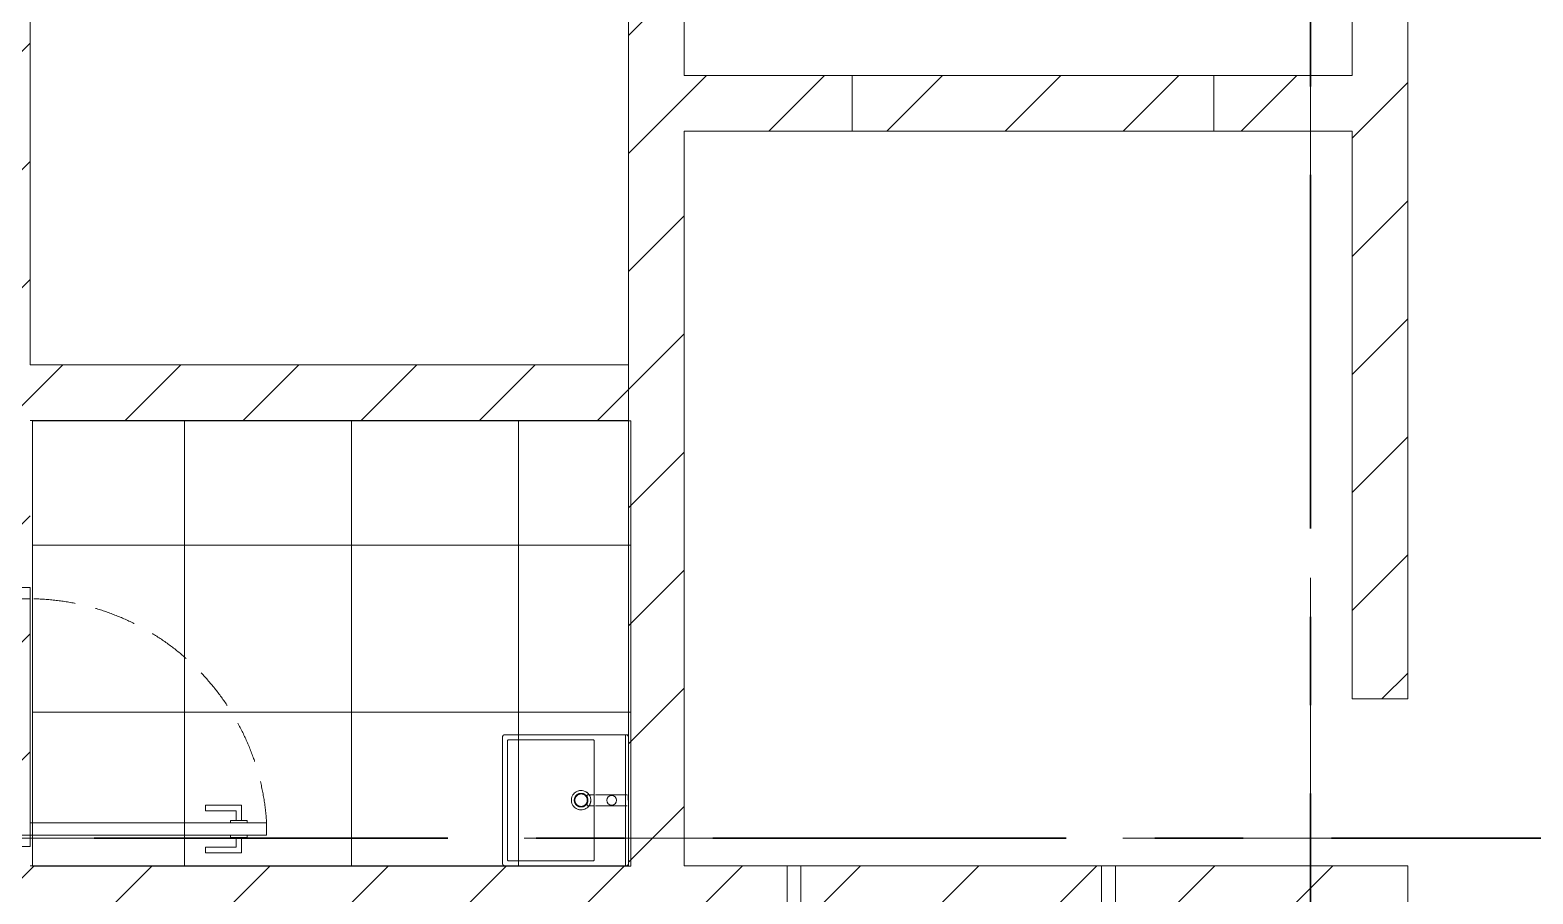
# Model space of a CAD drawing. Header units: millimetres. Extents: x -4000 to 187956, y -58990 to 162485.
# Drawn here: x 83400 to 88800, y 5249 to 8353 of the extents above; entities that cross this region are included whole.
import ezdxf

# ---------------------------------------------------------------- set-up
doc = ezdxf.new("R2010")
doc.units = ezdxf.units.MM
for name, pattern in [('Dash - 1_5mm', [225, 150, -75]), ('Grid Line', [2222.5, 1270, -317.5, 317.5, -317.5]), ('Grid Line 12_5mm', [2150, 1250, -300, 300, -300]), ('Overhead', [375, 225, -150])]:
    doc.linetypes.add(name, pattern=pattern)
for name, color, linetype, lineweight in [('A-DETL-GENF', 92, 'Continuous', 9), ('A-DETL-MEDM', 33, 'Continuous', 9), ('A-DOOR', 31, 'Continuous', 13), ('A-DOOR-FRAM', 31, 'Continuous', 13), ('A-FLOR', 192, 'Continuous', 13), ('A-FLOR-PATT', 8, 'Continuous', 13), ('A-WALL', 113, 'Continuous', 13), ('A-WALL-PATT', 111, 'Continuous', 13), ('P-SANR-FIXT', 6, 'Continuous', 9), ('S-GRID', 1, 'Continuous', 30)]:
    doc.layers.add(name, color=color, linetype=linetype, lineweight=lineweight)
pattern_1 = [(45, (0, 0), (-212.132, 212.132), [])]

# ---------------------------------------------------------------- blocks, each defined once
blk = doc.blocks.new('M_Door-Opening - 1300x2200-337084-0_000')
at = {"layer": 'A-DETL-GENF', "linetype": 'Overhead'}
blk.add_line((641.8, 100), (-658.2, 100), dxfattribs=at)
at = {"layer": 'A-DETL-MEDM', "color": 115, "lineweight": 18}
for p, q in [((-658.2, 100), (-658.2, -100)), ((641.8, -100), (641.8, 100))]:
    blk.add_line(p, q, dxfattribs=at)
at = {"layer": 'A-DETL-MEDM', "linetype": 'Overhead'}
blk.add_line((-658.2, -100), (641.8, -100), dxfattribs=at)
blk = doc.blocks.new('MP_DR_Single Swing_Miscellaneous - 2200x1200_FR_SOLID CORE-337803-0_000')
at = {"layer": 'A-DOOR', "color": 163, "lineweight": 15}
for p, q in [((550, -100), (500, -100)), ((500, -1070), (500, -1130)), ((550, -1130), (550, -1070))]:
    blk.add_line(p, q, dxfattribs=at)
at = {"layer": 'A-DOOR', "color": 174, "lineweight": 15}
for p, q in [((500, -100), (500, -1070)), ((550, -1070), (550, -100)), ((500, -1130), (500, -1200)), ((550, -1200), (550, -1130)), ((500, -1200), (550, -1200))]:
    blk.add_line(p, q, dxfattribs=at)
at = {"layer": 'A-DOOR', "lineweight": 9}
for p, q in [((457, -980), (437, -980)), ((437, -980), (437, -1110)), ((457, -1090), (457, -980)), ((613, -980), (593, -980)), ((593, -980), (593, -1090)), ((613, -1110), (613, -980)), ((500, -1070), (492, -1070)), ((492, -1070), (492, -1090)), ((500, -1130), (500, -1070)), ((550, -1070), (550, -1130)), ((558, -1070), (550, -1070)), ((558, -1090), (558, -1070)), ((437, -1110), (492, -1110)), ((492, -1090), (457, -1090)), ((492, -1090), (492, -1110)), ((492, -1110), (492, -1090)), ((492, -1110), (492, -1130)), ((492, -1130), (500, -1130)), ((550, -1130), (558, -1130)), ((558, -1110), (558, -1090)), ((593, -1090), (558, -1090)), ((558, -1090), (558, -1110)), ((558, -1130), (558, -1110)), ((558, -1110), (613, -1110))]:
    blk.add_line(p, q, dxfattribs=at)
at = {"layer": 'A-DOOR', "linetype": 'Dash - 1_5mm', "lineweight": 9}
blk.add_arc((558.7, -92.8), 1108.7, 180.3698, 266.9657, dxfattribs=at)
at = {"layer": 'A-DOOR-FRAM', "color": 91, "lineweight": 15}
for p, q in [((-590, -100), (-590, 100)), ((-590, 100), (590, 100)), ((590, 100), (590, -100)), ((500, -100), (-590, -100)), ((590, -100), (550, -100))]:
    blk.add_line(p, q, dxfattribs=at)
at = {"layer": 'A-DOOR-FRAM', "color": 81, "lineweight": 15}
for p, q in [((-590, 100), (-590, -100)), ((-540, 100), (-590, 100)), ((540, 100), (-540, 100)), ((-540, 100), (-540, -50)), ((-540, 100), (-540, -50)), ((540, -50), (540, 100)), ((540, 100), (590, 100)), ((540, -50), (540, 100)), ((590, 100), (590, -100)), ((-540, -50), (-550, -50)), ((-550, -50), (-550, -100)), ((550, -50), (-550, -50)), ((-550, -50), (-550, -100)), ((-540, -50), (540, -50)), ((550, -50), (540, -50)), ((550, -100), (550, -50)), ((550, -100), (550, -50)), ((-590, -100), (-550, -100)), ((-550, -100), (500, -100)), ((550, -100), (500, -100)), ((590, -100), (550, -100))]:
    blk.add_line(p, q, dxfattribs=at)
at = {"layer": 'A-DOOR-FRAM', "color": 71, "lineweight": 15}
blk.add_line((500, -100), (550, -100), dxfattribs=at)
blk = doc.blocks.new('MP_DR_Single Swing_Miscellaneous - 2200x850_FR_SOLID CORE-V677-0_000')
at = {"layer": 'A-DOOR', "color": 174, "lineweight": 15}
for p, q in [((380, 950), (425, 950)), ((380, 880), (380, 950)), ((425, 950), (425, 880)), ((380, 100), (380, 820)), ((425, 820), (425, 100))]:
    blk.add_line(p, q, dxfattribs=at)
at = {"layer": 'A-DOOR', "lineweight": 9}
for p, q in [((372, 880), (380, 880)), ((372, 860), (372, 880)), ((380, 880), (380, 820)), ((425, 880), (433, 880)), ((425, 820), (425, 880)), ((433, 880), (433, 860)), ((317, 860), (372, 860)), ((317, 730), (317, 860)), ((337, 840), (337, 730)), ((372, 840), (337, 840)), ((372, 840), (372, 860)), ((372, 860), (372, 840)), ((372, 820), (372, 840)), ((380, 820), (372, 820)), ((433, 820), (425, 820)), ((433, 860), (433, 840)), ((433, 840), (433, 860)), ((433, 860), (488, 860)), ((433, 840), (433, 820)), ((468, 840), (433, 840)), ((468, 730), (468, 840)), ((488, 860), (488, 730)), ((337, 730), (317, 730)), ((488, 730), (468, 730))]:
    blk.add_line(p, q, dxfattribs=at)
at = {"layer": 'A-DOOR', "color": 163, "lineweight": 15}
for p, q in [((380, 820), (380, 880)), ((425, 880), (425, 820)), ((425, 100), (380, 100))]:
    blk.add_line(p, q, dxfattribs=at)
at = {"layer": 'A-DOOR', "linetype": 'Dash - 1_5mm', "lineweight": 9}
blk.add_arc((433.8, 92.8), 858.8, 93.5924, 179.5226, dxfattribs=at)
at = {"layer": 'A-DOOR-FRAM', "color": 91, "lineweight": 15}
for p, q in [((-465, 100), (380, 100)), ((-465, -100), (-465, 100)), ((425, 100), (465, 100)), ((465, 100), (465, -91.3)), ((465, -100), (-465, -100)), ((465, -92.2), (465, -100))]:
    blk.add_line(p, q, dxfattribs=at)
at = {"layer": 'A-DOOR-FRAM', "color": 81, "lineweight": 15}
for p, q in [((-465, 100), (-465, -90.7)), ((-425, 100), (-465, 100)), ((-425, 100), (-425, 55)), ((380, 100), (-425, 100)), ((-425, 100), (-425, 55)), ((-425, 55), (-415, 55)), ((-425, 55), (425, 55)), ((-415, 55), (-415, -90.7)), ((415, 55), (-415, 55)), ((-415, 55), (-415, -100)), ((380, 100), (425, 100)), ((415, -90.7), (415, 55)), ((415, 55), (425, 55)), ((415, -100), (415, 55)), ((425, 100), (465, 100)), ((425, 55), (425, 100)), ((425, 55), (425, 100)), ((465, 100), (465, -90.7)), ((-415, -100), (415, -100))]:
    blk.add_line(p, q, dxfattribs=at)
at = {"layer": 'A-DOOR-FRAM', "color": 71, "lineweight": 15}
for p, q in [((425, 100), (380, 100)), ((-465, -90.7), (-465, -100)), ((-465, -100), (-415, -100)), ((-415, -90.7), (-415, -100)), ((415, -100), (415, -90.7)), ((465, -100), (415, -100)), ((465, -92.2), (465, -100))]:
    blk.add_line(p, q, dxfattribs=at)
blk = doc.blocks.new('basin - double basin with canbinet-V827-0_000')
at = {"layer": 'P-SANR-FIXT', "color": 253}
for p, q in [((228.6, 0), (-227.4, 0)), ((228.6, 0), (228.6, 0)), ((235.6, 0), (-234.4, 0)), ((20.4, -0.2), (-19.6, -0.3)), ((-19.6, -5), (-19.6, -10)), ((20.4, -10), (20.4, -5)), ((-217.1, -429.9), (-217, -126.9)), ((-217, -126.9), (-217.1, -429.9)), ((-212.5, -122.4), (213.6, -122.7)), ((213.6, -122.7), (-212.5, -122.4)), ((-19.3, -141.9), (-19.3, -147.7)), ((-19.3, -147.8), (-18.6, -147.8)), ((-18.5, -147.8), (-11.3, -147.8)), ((-17.9, -156.4), (-17.4, -155.7)), ((-8, -148.9), (-7.2, -148.6)), ((7.8, -147.7), (9.1, -147.7)), ((10.7, -147.7), (14.9, -147.7)), ((14.9, -147.7), (19.6, -147.7)), ((17.9, -156), (18.4, -156.8)), ((20, -147.7), (20.7, -147.7)), ((20.7, -147.6), (20.7, -143.2)), ((218.1, -127.2), (218.1, -430.2)), ((218.1, -430.2), (218.1, -127.2)), ((8.3, -190.8), (7.4, -191.1)), ((18.2, -183.3), (17.6, -184)), ((213.6, -434.7), (-212.6, -434.4)), ((-212.6, -434.4), (213.6, -434.7))]:
    blk.add_line(p, q, dxfattribs=at)
at = {"layer": 'P-SANR-FIXT', "color": 252}
for p, q in [((-234.4, 0), (235.6, 0)), ((-234.4, 0), (-234.4, -10)), ((-234.4, -7), (-234.4, -10)), ((-234.4, -10), (235.6, -10)), ((-19.6, -10), (-19.3, -118.5)), ((20.7, -118.5), (20.4, -10)), ((235.6, 0), (235.6, -10)), ((235.6, -10), (235.6, -7)), ((-217, -126.9), (-217.1, -429.9)), ((213.6, -122.7), (-212.5, -122.4)), ((-19.3, -122.5), (-19.3, -141)), ((20.7, -141.9), (20.7, -122.5)), ((218.1, -430.2), (218.1, -127.2)), ((-212.6, -434.4), (213.6, -434.7))]:
    blk.add_line(p, q, dxfattribs=at)
at = {"layer": 'P-SANR-FIXT', "color": 250}
for p, q in [((-234.4, 0), (-234.4, -10)), ((-234.4, -10), (-234.4, -445)), ((235.6, -10), (-234.4, -10)), ((235.6, -10), (235.6, 0)), ((235.6, -445), (235.6, -10)), ((-217.1, -429.9), (-217, -126.9)), ((-212.5, -122.4), (213.6, -122.7)), ((218.1, -127.2), (218.1, -430.2)), ((-21.1, -177.4), (-21.4, -176.5)), ((-227.4, -452), (228.6, -452)), ((213.6, -434.7), (-212.6, -434.4))]:
    blk.add_line(p, q, dxfattribs=at)
at = {"layer": 'P-SANR-FIXT', "color": 254}
for p, q in [((-18.9, -0.3), (-19.6, -0.3)), ((-16.9, -0.3), (-18.9, -0.3)), ((-13.7, -0.2), (-16.9, -0.3)), ((-9.6, -0.2), (-13.7, -0.2)), ((-4.8, -0.2), (-9.6, -0.2)), ((0.4, -0.2), (-4.8, -0.2)), ((5.6, -0.2), (0.4, -0.2)), ((10.4, -0.2), (5.6, -0.2)), ((14.5, -0.2), (10.4, -0.2)), ((17.7, -0.2), (14.5, -0.2)), ((19.7, -0.2), (17.7, -0.2)), ((20.4, -0.2), (19.7, -0.2)), ((-19.3, -147.8), (-18.6, -147.8)), ((-18.5, -147.8), (-16.6, -147.8)), ((-16.6, -147.8), (-13.4, -147.8)), ((-13.4, -147.8), (-11.3, -147.8)), ((-5.8, -147.8), (-4.5, -147.8)), ((-5.8, -147.8), (-4.5, -147.8)), ((-4.1, -147.8), (-0.9, -147.8)), ((-0.9, -147.8), (0.7, -147.8)), ((-0.9, -147.8), (0.7, -147.8)), ((0.7, -147.8), (5.1, -147.8)), ((0.7, -147.8), (5.1, -147.8)), ((5.9, -147.8), (7.2, -147.7)), ((7.8, -147.7), (9.1, -147.7)), ((10.7, -147.7), (14.9, -147.7)), ((14.9, -147.7), (18, -147.7)), ((18, -147.7), (19.6, -147.7)), ((20, -147.7), (20.7, -147.7))]:
    blk.add_line(p, q, dxfattribs=at)
at = {"layer": 'P-SANR-FIXT', "color": 50}
for p, q in [((-4.1, -147.8), (-0.9, -147.8)), ((5.9, -147.8), (7.2, -147.7))]:
    blk.add_line(p, q, dxfattribs=at)
at = {"layer": 'P-SANR-FIXT', "color": 252, "flags": 128}
for points in [[(-227.4, 0), (-227.7, 0), (-228, 0), (-228.3, -0.1), (-228.5, -0.1), (-228.8, -0.1), (-229.1, -0.2), (-229.4, -0.3), (-229.6, -0.4), (-229.9, -0.4), (-230.2, -0.6), (-230.4, -0.7), (-230.7, -0.8), (-230.9, -0.9), (-231.2, -1.1), (-231.4, -1.2), (-231.6, -1.4), (-231.8, -1.6), (-232, -1.7), (-232.3, -1.9), (-232.5, -2.1), (-232.6, -2.3), (-232.8, -2.5), (-233, -2.8), (-233.2, -3), (-233.3, -3.2), (-233.5, -3.5), (-233.6, -3.7), (-233.7, -4), (-233.9, -4.2), (-234, -4.5), (-234.1, -4.7), (-234.1, -5), (-234.2, -5.3), (-234.3, -5.5), (-234.3, -5.8), (-234.4, -6.1), (-234.4, -6.4), (-234.4, -6.6), (-234.4, -6.9), (-234.4, -7)], [(235.6, -7), (235.6, -6.7), (235.5, -6.4), (235.5, -6.2), (235.5, -5.9), (235.4, -5.6), (235.4, -5.3), (235.3, -5.1), (235.2, -4.8), (235.1, -4.5), (235, -4.3), (234.9, -4), (234.8, -3.8), (234.6, -3.5), (234.5, -3.3), (234.3, -3), (234.2, -2.8), (234, -2.6), (233.8, -2.4), (233.6, -2.2), (233.4, -2), (233.2, -1.8), (233, -1.6), (232.8, -1.4), (232.6, -1.3), (232.3, -1.1), (232.1, -1), (231.9, -0.8), (231.6, -0.7), (231.4, -0.6), (231.1, -0.5), (230.8, -0.4), (230.6, -0.3), (230.3, -0.2), (230, -0.2), (229.8, -0.1), (229.5, -0.1), (229.2, 0), (228.9, 0), (228.6, 0)], [(-22.4, -169.9), (-22.4, -169), (-22.3, -168.1), (-22.2, -167.2), (-22.1, -166.3), (-21.9, -165.4), (-21.7, -164.5), (-21.5, -163.6), (-21.2, -162.8), (-20.9, -161.9), (-20.6, -161.1), (-20.2, -160.3), (-19.8, -159.5), (-19.4, -158.7), (-18.9, -157.9), (-18.4, -157.2), (-17.9, -156.4)], [(-17.4, -155.7), (-16.8, -155), (-16.2, -154.4), (-15.5, -153.7), (-14.9, -153.1), (-14.2, -152.5), (-13.5, -152), (-12.8, -151.4), (-12, -150.9), (-11.3, -150.5), (-10.5, -150), (-9.7, -149.6), (-8.9, -149.2), (-8, -148.9)], [(-7.2, -148.6), (-6.3, -148.3), (-5.5, -148.1), (-4.6, -147.9), (-3.7, -147.7), (-2.8, -147.5), (-1.9, -147.4), (-1, -147.4)], [(1.7, -147.4), (2.6, -147.5), (3.5, -147.6), (4.4, -147.8), (5.2, -147.9), (6.1, -148.2), (7, -148.4), (7.8, -148.7), (8.7, -149), (9.5, -149.4), (10.3, -149.8), (11.1, -150.2), (11.9, -150.7)], [(14.8, -152.8), (15.5, -153.4), (16.1, -154), (16.7, -154.7), (17.3, -155.3), (17.9, -156)], [(18.4, -156.8), (18.9, -157.5), (19.4, -158.3), (19.9, -159), (20.3, -159.8), (20.7, -160.6)], [(-21.4, -176.5), (-21.6, -175.7), (-21.8, -174.8), (-22, -173.9), (-22.1, -173), (-22.3, -172.1), (-22.3, -171.2), (-22.4, -170.3), (-22.4, -169.9)], [(-14.5, -186.9), (-15.2, -186.3), (-15.8, -185.7), (-16.5, -185.1), (-17.1, -184.4), (-17.6, -183.7), (-18.2, -183), (-18.7, -182.2), (-19.2, -181.5), (-19.6, -180.7), (-20, -179.9), (-20.4, -179.1), (-20.8, -178.2), (-21.1, -177.4)], [(-2.3, -192.2), (-3.2, -192.1), (-4.1, -192), (-5, -191.8), (-5.9, -191.5), (-6.7, -191.3), (-7.6, -191), (-8.4, -190.7), (-9.2, -190.3), (-10, -189.9), (-10.8, -189.5), (-11.6, -189)], [(7.4, -191.1), (6.6, -191.4), (5.7, -191.7), (4.8, -191.9), (4, -192), (3.1, -192.2), (2.2, -192.3)], [(11.5, -189.3), (10.7, -189.7), (9.9, -190.1), (9.1, -190.5), (8.3, -190.8)], [(17.6, -184), (17, -184.7), (16.4, -185.4), (15.8, -186), (15.1, -186.6)], [(20.9, -178.6), (20.5, -179.4), (20.1, -180.2), (19.7, -181), (19.2, -181.8), (18.7, -182.6), (18.2, -183.3)], [(22.1, -164.9), (22.3, -165.8), (22.4, -166.7), (22.5, -167.6), (22.6, -168.5), (22.6, -169.4), (22.6, -169.9)], [(22.6, -169.9), (22.6, -170.8), (22.6, -171.7), (22.5, -172.5), (22.3, -173.4), (22.2, -174.3)]]:
    blk.add_lwpolyline(points, dxfattribs=at)
at = {"layer": 'P-SANR-FIXT', "color": 250, "flags": 128}
for points in [[(-217, -126.9), (-217, -126.7), (-217, -126.5), (-217, -126.3), (-216.9, -126.2), (-216.9, -126), (-216.9, -125.8), (-216.8, -125.6), (-216.8, -125.5), (-216.7, -125.3), (-216.7, -125.1), (-216.6, -125), (-216.5, -124.8), (-216.4, -124.6), (-216.3, -124.5), (-216.2, -124.3), (-216.1, -124.2), (-216, -124), (-215.9, -123.9), (-215.8, -123.8), (-215.6, -123.6), (-215.5, -123.5), (-215.4, -123.4), (-215.2, -123.3), (-215.1, -123.2), (-214.9, -123.1), (-214.8, -123), (-214.6, -122.9), (-214.5, -122.8), (-214.3, -122.8), (-214.1, -122.7), (-214, -122.6), (-213.8, -122.6), (-213.6, -122.5), (-213.4, -122.5), (-213.3, -122.4), (-213.1, -122.4), (-212.9, -122.4), (-212.7, -122.4), (-212.6, -122.4), (-212.5, -122.4)], [(23.8, -169.8), (23.8, -168.9), (23.7, -167.9), (23.7, -167), (23.5, -166), (23.4, -165.1), (23.1, -164.2), (22.9, -163.2), (22.6, -162.3), (22.3, -161.4), (21.9, -160.6), (21.6, -159.7), (21.1, -158.8), (20.7, -158), (20.2, -157.2), (19.7, -156.4), (19.1, -155.6), (18.5, -154.9), (17.9, -154.1), (17.3, -153.4), (16.6, -152.8), (15.9, -152.1), (15.2, -151.5), (14.5, -150.9), (13.7, -150.3), (12.9, -149.8), (12.1, -149.3), (11.3, -148.9), (10.4, -148.4), (9.6, -148), (8.7, -147.7), (7.8, -147.3), (6.9, -147), (6, -146.8), (5, -146.6), (4.1, -146.4), (3.2, -146.3), (2.2, -146.1), (1.3, -146.1), (0.3, -146.1), (-0.6, -146.1), (-1.6, -146.1), (-2.5, -146.2), (-3.5, -146.3), (-4.4, -146.5), (-5.3, -146.7), (-6.3, -146.9), (-7.2, -147.2), (-8.1, -147.5), (-8.9, -147.8), (-9.8, -148.2), (-10.7, -148.6), (-11.5, -149.1), (-12.3, -149.5), (-13.1, -150.1), (-13.9, -150.6), (-14.7, -151.2), (-15.4, -151.8), (-16.1, -152.4), (-16.8, -153.1), (-17.5, -153.8), (-18.1, -154.5), (-18.7, -155.2), (-19.2, -156), (-19.8, -156.8), (-20.3, -157.6), (-20.8, -158.4), (-21.2, -159.2), (-21.6, -160.1), (-22, -161), (-22.3, -161.8), (-22.6, -162.8), (-22.9, -163.7), (-23.1, -164.6), (-23.3, -165.5), (-23.5, -166.5), (-23.6, -167.4), (-23.6, -168.3), (-23.7, -169.3), (-23.7, -169.8)], [(-1, -147.4), (-0.1, -147.4), (0.8, -147.4), (1.7, -147.4)], [(11.9, -150.7), (12.6, -151.2), (13.4, -151.7), (14.1, -152.2), (14.8, -152.8)], [(20.7, -160.6), (21, -161.5), (21.3, -162.3), (21.6, -163.2), (21.9, -164), (22.1, -164.9)], [(213.6, -122.7), (213.8, -122.7), (214, -122.7), (214.2, -122.7), (214.4, -122.7), (214.5, -122.8), (214.7, -122.8), (214.9, -122.8), (215.1, -122.9), (215.2, -123), (215.4, -123), (215.6, -123.1), (215.7, -123.2), (215.9, -123.3), (216, -123.4), (216.2, -123.4), (216.3, -123.6), (216.5, -123.7), (216.6, -123.8), (216.7, -123.9), (216.9, -124), (217, -124.2), (217.1, -124.3), (217.2, -124.4), (217.3, -124.6), (217.4, -124.7), (217.5, -124.9), (217.6, -125), (217.7, -125.2), (217.8, -125.4), (217.8, -125.5), (217.9, -125.7), (217.9, -125.9), (218, -126), (218, -126.2), (218.1, -126.4), (218.1, -126.6), (218.1, -126.8), (218.1, -126.9), (218.1, -127.1), (218.1, -127.2)], [(-23.7, -169.8), (-23.7, -170.8), (-23.6, -171.7), (-23.5, -172.7), (-23.4, -173.6), (-23.2, -174.5), (-23, -175.5), (-22.8, -176.4), (-22.5, -177.3), (-22.2, -178.2), (-21.8, -179.1), (-21.4, -179.9), (-21, -180.8), (-20.6, -181.6), (-20.1, -182.4), (-19.5, -183.2), (-19, -184), (-18.4, -184.7), (-17.8, -185.5), (-17.2, -186.2), (-16.5, -186.9), (-15.8, -187.5), (-15.1, -188.1), (-14.3, -188.7), (-13.6, -189.3), (-12.8, -189.8), (-12, -190.3), (-11.1, -190.8), (-10.3, -191.2), (-9.4, -191.6), (-8.5, -192), (-7.7, -192.3), (-6.7, -192.6), (-5.8, -192.8), (-4.9, -193), (-4, -193.2), (-3, -193.4), (-2.1, -193.5), (-1.1, -193.5), (-0.2, -193.6), (0.8, -193.6), (1.7, -193.5), (2.7, -193.4), (3.6, -193.3), (4.5, -193.1), (5.5, -192.9), (6.4, -192.7), (7.3, -192.4), (8.2, -192.1), (9.1, -191.8), (10, -191.4), (10.8, -191), (11.6, -190.6), (12.5, -190.1), (13.3, -189.6), (14, -189), (14.8, -188.4), (15.5, -187.8), (16.2, -187.2), (16.9, -186.5), (17.6, -185.9), (18.2, -185.1), (18.8, -184.4), (19.4, -183.6), (19.9, -182.9), (20.4, -182.1), (20.9, -181.2), (21.3, -180.4), (21.7, -179.5), (22.1, -178.7), (22.5, -177.8), (22.8, -176.9), (23, -176), (23.2, -175), (23.4, -174.1), (23.6, -173.2), (23.7, -172.2), (23.8, -171.3), (23.8, -170.3), (23.8, -169.8)], [(-11.6, -189), (-12.4, -188.6), (-13.1, -188), (-13.8, -187.5), (-14.5, -186.9)], [(2.2, -192.3), (1.3, -192.3), (0.4, -192.4), (-0.5, -192.3), (-1.4, -192.3), (-2.3, -192.2)], [(15.1, -186.6), (14.5, -187.2), (13.8, -187.8), (13, -188.3), (12.3, -188.8), (11.5, -189.3)], [(22.2, -174.3), (22, -175.2), (21.8, -176.1), (21.5, -176.9), (21.2, -177.8), (20.9, -178.6)], [(-212.6, -434.4), (-212.8, -434.4), (-212.9, -434.4), (-213.1, -434.4), (-213.3, -434.4), (-213.5, -434.3), (-213.6, -434.3), (-213.8, -434.2), (-214, -434.2), (-214.2, -434.1), (-214.3, -434.1), (-214.5, -434), (-214.7, -433.9), (-214.8, -433.8), (-215, -433.7), (-215.1, -433.6), (-215.3, -433.5), (-215.4, -433.4), (-215.5, -433.3), (-215.7, -433.2), (-215.8, -433.1), (-215.9, -432.9), (-216, -432.8), (-216.2, -432.6), (-216.3, -432.5), (-216.4, -432.3), (-216.5, -432.2), (-216.5, -432), (-216.6, -431.9), (-216.7, -431.7), (-216.8, -431.5), (-216.8, -431.4), (-216.9, -431.2), (-216.9, -431), (-217, -430.9), (-217, -430.7), (-217, -430.5), (-217.1, -430.3), (-217.1, -430.1), (-217.1, -430), (-217.1, -429.9)], [(218.1, -430.2), (218.1, -430.3), (218.1, -430.5), (218.1, -430.7), (218, -430.9), (218, -431.1), (218, -431.2), (217.9, -431.4), (217.9, -431.6), (217.8, -431.8), (217.7, -431.9), (217.7, -432.1), (217.6, -432.2), (217.5, -432.4), (217.4, -432.6), (217.3, -432.7), (217.2, -432.9), (217.1, -433), (217, -433.1), (216.9, -433.3), (216.7, -433.4), (216.6, -433.5), (216.5, -433.6), (216.3, -433.7), (216.2, -433.9), (216, -434), (215.9, -434), (215.7, -434.1), (215.6, -434.2), (215.4, -434.3), (215.2, -434.4), (215.1, -434.4), (214.9, -434.5), (214.7, -434.5), (214.5, -434.6), (214.4, -434.6), (214.2, -434.6), (214, -434.6), (213.8, -434.7), (213.6, -434.7), (213.6, -434.7)], [(-234.4, -445), (-234.4, -445.3), (-234.4, -445.6), (-234.4, -445.8), (-234.3, -446.1), (-234.3, -446.4), (-234.2, -446.7), (-234.2, -446.9), (-234.1, -447.2), (-234, -447.5), (-233.9, -447.7), (-233.8, -448), (-233.6, -448.2), (-233.5, -448.5), (-233.4, -448.7), (-233.2, -449), (-233, -449.2), (-232.9, -449.4), (-232.7, -449.6), (-232.5, -449.8), (-232.3, -450), (-232.1, -450.2), (-231.9, -450.4), (-231.7, -450.6), (-231.4, -450.7), (-231.2, -450.9), (-231, -451), (-230.7, -451.2), (-230.5, -451.3), (-230.2, -451.4), (-230, -451.5), (-229.7, -451.6), (-229.4, -451.7), (-229.2, -451.8), (-228.9, -451.8), (-228.6, -451.9), (-228.3, -451.9), (-228.1, -452), (-227.8, -452), (-227.5, -452), (-227.4, -452)], [(228.6, -452), (228.8, -452), (229.1, -452), (229.4, -451.9), (229.7, -451.9), (230, -451.9), (230.2, -451.8), (230.5, -451.7), (230.8, -451.6), (231, -451.6), (231.3, -451.4), (231.5, -451.3), (231.8, -451.2), (232, -451.1), (232.3, -450.9), (232.5, -450.8), (232.7, -450.6), (233, -450.4), (233.2, -450.3), (233.4, -450.1), (233.6, -449.9), (233.8, -449.7), (234, -449.5), (234.1, -449.2), (234.3, -449), (234.5, -448.8), (234.6, -448.5), (234.7, -448.3), (234.9, -448), (235, -447.8), (235.1, -447.5), (235.2, -447.3), (235.3, -447), (235.3, -446.7), (235.4, -446.5), (235.5, -446.2), (235.5, -445.9), (235.5, -445.6), (235.6, -445.4), (235.6, -445.1), (235.6, -445)]]:
    blk.add_lwpolyline(points, dxfattribs=at)
at = {"layer": 'P-SANR-FIXT', "color": 250}
for centre, radius, start, end in [((0.5, -60.1), 17.5, 0, 180), ((0.5, -60.1), 17.5, 180, 0), ((-212.5, -126.9), 4.5, 141.4052, 179.9876), ((-212.5, -126.9), 4.5, 141.4052, 179.9876), ((-212.5, -126.9), 4.5, 141.4052, 179.9876), ((-212.5, -126.9), 4.5, 89.9619, 128.5444), ((-212.5, -126.9), 4.5, 89.9619, 128.5444), ((-212.5, -126.9), 4.5, 89.9619, 128.5444), ((0.1, -169.9), 24.5, 0, 180), ((0.1, -169.9), 24.5, 0, 180), ((0.1, -169.9), 24.5, 145.4331, 180), ((0.1, -169.9), 24.5, 109.3655, 142.3157), ((0.1, -169.9), 24.5, 72.833, 107.167), ((0.1, -169.9), 24.5, 54, 70.6345), ((0.1, -169.9), 24.5, 0, 34.5669), ((0.1, -169.9), 24.5, 0.1228, 30.1228), ((213.6, -127.2), 4.5, 359.9926, 89.9619), ((213.6, -127.2), 4.5, 359.9926, 89.9619), ((213.6, -127.2), 4.5, 359.9926, 89.9619), ((0.1, -169.9), 24.5, 180, 0), ((0.1, -169.9), 24.5, 180, 360), ((0.1, -169.9), 24.5, 180, 214.5669), ((0.1, -169.9), 24.5, 217.6843, 250.6345), ((0.1, -169.9), 24.5, 263.8597, 287.167), ((0.1, -169.9), 24.5, 289.3655, 322.3157), ((0.1, -169.9), 24.5, 325.4331, 360), ((0.1, -169.9), 24.5, 330.1228, 0.1228), ((-212.6, -429.9), 4.5, 179.9876, 269.9665), ((-212.6, -429.9), 4.5, 179.9876, 269.9665), ((-212.6, -429.9), 4.5, 179.9876, 269.9665), ((213.6, -430.2), 4.5, 321.41, 359.9926), ((213.6, -430.2), 4.5, 321.41, 359.9926), ((213.6, -430.2), 4.5, 321.41, 359.9926), ((213.6, -430.2), 4.5, 269.9665, 308.5491), ((213.6, -430.2), 4.5, 269.9665, 308.5491), ((213.6, -430.2), 4.5, 269.9665, 308.5491)]:
    blk.add_arc(centre, radius, start, end, dxfattribs=at)
at = {"layer": 'P-SANR-FIXT', "color": 252}
for centre, radius, start, end in [((0.5, -60.1), 17.5, 360, 180), ((0.5, -60.1), 17.5, 180, 360), ((-212.5, -126.9), 4.5, 128.5444, 141.4052), ((-212.5, -126.9), 4.5, 128.5444, 141.4052), ((-212.5, -126.9), 4.5, 128.5444, 141.4052), ((0.1, -169.9), 35, 165.8015, 180.1228), ((0.1, -169.9), 35, 47.3412, 165.1228), ((0.1, -169.9), 24.5, 144.9788, 180), ((0.1, -169.9), 24.5, 150.1228, 164.994), ((0.1, -169.9), 24.5, 144.7124, 149.9883), ((0.1, -169.9), 24.5, 135.1228, 143.434), ((0.1, -169.9), 24.5, 108.8263, 143.3821), ((0.1, -169.9), 22.5, 110.8771, 141.2374), ((0.1, -169.9), 24.5, 120.1228, 134.8575), ((0.1, -169.9), 24.5, 108.5658, 119.874), ((0.1, -169.9), 24.5, 37.5889, 105), ((0.1, -169.9), 24.5, 90.1228, 104.8786), ((0.1, -169.9), 24.5, 75.1228, 89.8745), ((0.1, -169.9), 22.5, 72.5914, 90), ((0.1, -169.9), 24.5, 60.1228, 74.861), ((0.1, -169.9), 24.5, 45.1228, 59.8336), ((0.1, -169.9), 24.5, 37.6843, 54), ((0.1, -169.9), 24.5, 37.8469, 45.0131), ((0.1, -169.9), 24.5, 360, 36.4477), ((0.1, -169.9), 24.5, 30.1228, 36.4649), ((0.1, -169.9), 24.5, 0.1228, 30.1228), ((0.1, -169.9), 35, 15.1228, 45.1228), ((0.1, -169.9), 35, 0.1228, 14.12), ((0.1, -169.9), 35, 180.1228, 185.3281), ((0.1, -169.9), 35, 185.8901, 194.3663), ((0.1, -169.9), 35, 195.1228, 225.1228), ((0.1, -169.9), 24.5, 165.1228, 179.9985), ((0.1, -169.9), 24.5, 180, 251.5152), ((0.1, -169.9), 24.5, 180.1228, 195.0027), ((0.1, -169.9), 35, 226.7292, 236.8813), ((0.1, -169.9), 24.5, 195.1228, 210.0072), ((0.1, -169.9), 22.5, 163.1358, 179.869), ((0.1, -169.9), 22.5, 182.4178, 196.8642), ((0.1, -169.9), 24.5, 210.1228, 225.0128), ((0.1, -169.9), 35, 237.2268, 255.1228), ((0.1, -169.9), 24.5, 225.168, 240.1228), ((0.1, -169.9), 24.5, 240.1405, 251.6898), ((0.1, -169.9), 35, 256.2734, 283.8966), ((0.1, -169.9), 24.5, 252.833, 260.5764), ((0.1, -169.9), 24.5, 255, 285), ((0.1, -169.9), 24.5, 255.127, 285.1228), ((0.1, -169.9), 24.5, 288.7141, 323.3821), ((0.1, -169.9), 24.5, 288.9186, 300.1228), ((0.1, -169.9), 35, 285.1228, 302.9315), ((0.1, -169.9), 24.5, 300.1437, 323.3271), ((0.1, -169.9), 22.5, 306, 321.6532), ((0.1, -169.9), 35, 303.2747, 313.4278), ((0.1, -169.9), 24.5, 324.9788, 360), ((0.1, -169.9), 24.5, 325.2681, 329.9887), ((0.1, -169.9), 24.5, 330.1228, 0.1228), ((0.1, -169.9), 22.5, 2.4541, 16.8642), ((0.1, -169.9), 22.5, 343.1358, 0), ((0.1, -169.9), 35, 315.1228, 345.1228), ((0.1, -169.9), 35, 345.5387, 354.0146), ((0.1, -169.9), 35, 354.5657, 0.1228), ((213.6, -430.2), 4.5, 308.5491, 321.41), ((213.6, -430.2), 4.5, 308.5491, 321.41), ((213.6, -430.2), 4.5, 308.5491, 321.41)]:
    blk.add_arc(centre, radius, start, end, dxfattribs=at)
at = {"layer": 'P-SANR-FIXT', "color": 253}
for radius, start, end in [(35, 165.8015, 180.1228), (35, 123.8714, 165.1228), (24.5, 150.1228, 164.994), (22.5, 145.7461, 163.1358), (24.5, 144.7124, 149.9883), (24.5, 135.1228, 143.434), (24.5, 120.1228, 134.8575), (24.5, 108.5658, 119.874), (22.5, 90, 106.6758), (24.5, 90.1228, 104.8786), (24.5, 75.1228, 89.8745), (24.5, 60.1228, 74.861), (22.5, 36.4671, 70.032), (24.5, 45.1228, 59.8336), (24.5, 37.8469, 45.0131), (22.5, 16.8642, 36), (24.5, 30.1228, 36.4649), (35, 47.3412, 53.5802), (35, 15.1228, 45.1228), (35, 0.1228, 14.12), (35, 180.1228, 185.3281), (35, 185.8901, 194.3663), (35, 195.1228, 225.1228), (24.5, 165.1228, 179.9985), (24.5, 180.1228, 195.0027), (35, 226.7292, 236.8813), (24.5, 195.1228, 210.0072), (22.5, 196.8642, 216), (24.5, 210.1228, 225.0128), (35, 237.2268, 255.1228), (22.5, 216.0544, 249.6387), (24.5, 225.168, 240.1228), (24.5, 240.1405, 251.6898), (35, 256.2734, 283.8966), (22.5, 252.1504, 286.5724), (24.5, 255.127, 285.1228), (22.5, 290.2323, 306), (24.5, 288.9186, 300.1228), (35, 285.1228, 302.9315), (24.5, 300.1437, 323.3271), (22.5, 325.5068, 343.1358), (35, 303.2747, 313.4278), (24.5, 325.2681, 329.9887), (35, 315.1228, 345.1228), (35, 345.5387, 354.0146), (35, 354.5657, 0.1228)]:
    blk.add_arc((0.1, -169.9), radius, start, end, dxfattribs=at)
at = {"layer": 'P-SANR-FIXT', "color": 254}
for start, end in [(113.308, 118.5805), (106.1447, 112.9326), (98.2181, 105.1228), (90.1228, 97.5542), (81.1196, 88.9828), (75.1228, 80.4113), (72.8768, 75.1228), (65.3368, 72.2267), (60.1228, 64.8662), (55.1133, 59.0696)]:
    blk.add_arc((0.1, -169.9), 35, start, end, dxfattribs=at)
blk = doc.blocks.new('CMF2_NHAXUONG_A_rvt-1-0_000')
at = {"layer": 'A-FLOR-PATT', "lineweight": 9}
h = blk.add_hatch(dxfattribs=at)
h.set_pattern_fill('FP_25', color=252, style=0, pattern_type=2)
h.set_pattern_definition([(89.998, (160159.3, 137898.8), (-600, 0.021), []), (179.998, (160159.3, 137898.8), (-0.021, -600), [])])
h.paths.add_polyline_path([(154749.9, 498.9), (160009.4, 498.9), (160009.3, 1898.5), (156700.3, 1898.5), (156700.4, 1498.5), (156600.4, 1498.5), (156600.4, 2298.5), (158059, 2298.5), (158059, 5748.6), (156099.9, 5748.4), (156099.9, 4399.9), (155999.9, 4399.9), (155999.9, 5748.5), (154749.9, 5748.5), (154749.9, 751.9)])
h.paths.add_polyline_path([(160209.3, 1748.7), (165509.4, 1749.4), (165509.1, 3698.3), (162659.1, 3698.3), (162659.1, 3548.4), (162459.1, 3548.4), (162459.1, 4948.7), (161059.3, 4948.8), (161059.3, 4898.3), (160209.4, 4898.9), (160209.3, 3698.4), (160859.1, 3698.4), (160859.1, 3498.4), (160209.1, 3498.4), (160209.3, 1920)])
h.paths.add_polyline_path([(158997.5, 2198.5), (159409.4, 2198.5), (159409.4, 3498.6), (158258.8, 3498.6), (158258.8, 2198.5), (158714, 2198.5)])
h.paths.add_polyline_path([(159280.9, 3698.4), (160009.1, 3698.4), (160009.1, 4898.7), (159959, 4898.6), (159959.9, 5848.6), (158258.6, 5848.6), (158258.6, 3698.4)])
h.paths.add_polyline_path([(83409, 5348.5), (85559, 5348.5), (85559, 6948.5), (83409, 6948.5), (83409, 5424.1)])
h.paths.add_polyline_path([(83209.3, 5348.6), (83209.3, 10108.8), (82009.3, 10108.8), (82009.3, 8808.8), (80984.3, 8808.8), (80984, 7248.5), (82234, 7248.5), (82234, 5348.6)])
h.paths.add_polyline_path([(80485.4, 6361), (80784.3, 6361), (80784.3, 8808.8), (79759.3, 8808.8), (79759.3, 10108.8), (78559.3, 10108.8), (78559.3, 6361), (79918.5, 6361)])
h.paths.add_polyline_path([(79959.3, 9008.8), (81809.3, 9008.8), (81809.3, 10208.8), (79959.3, 10208.8), (79959.3, 10096.2)])
h.paths.add_polyline_path([(5374.6, 15998.7), (5859, 15998.7), (5859, 18498.6), (509, 18498.6), (509, 17048.6), (4299.8, 17048.6), (4299.8, 15998.7), (5091.1, 15998.7)])
h.paths.add_polyline_path([(4409, 18698.6), (5959, 18698.6), (5959, 20998.6), (4409, 20998.6), (4409, 19440.5)])
h.paths.add_polyline_path([(509, 21198.6), (5859, 21198.6), (5859, 24898.3), (3969.3, 24898.3), (3969.3, 22848.6), (4609.3, 22848.6), (4609.3, 22743.9), (3769.3, 22743.9), (3769.3, 24698.7), (509, 24698.7), (509, 22798.6), (2129.3, 22798.6), (2129.3, 23198.6), (2229.3, 23198.6), (2229.3, 22398.6), (509, 22398.6), (509, 21776.6)])
h.paths.add_polyline_path([(4249.8, 73948.5), (5800.2, 73948.6), (5800.2, 76398.6), (4359, 76398.6), (4359, 76098.6), (509.3, 76098.7), (509.3, 73998.6), (4159, 73998.6), (4159, 74648.7), (4249.8, 74648.7), (4249.8, 74338.3)])
h.paths.add_polyline_path([(161750.2, 73948.5), (161750.2, 74640), (161850.2, 74640), (161850.3, 73998.6), (165509.4, 73998.7), (165509.4, 76098.7), (161659.5, 76098.6), (161659.5, 76398.6), (160200, 76398.6), (160200, 73948.6), (161548.4, 73948.6)])
h.paths.add_polyline_path([(161548.4, 76598.6), (161659, 76598.6), (161659, 78298.6), (160209, 78298.6), (160209, 76598.6)])
h.paths.add_polyline_path([(5091.1, 76598.6), (5809.5, 76598.6), (5809.5, 78298.6), (4359.5, 78298.6), (4359.5, 76598.6)])
h.paths.add_polyline_path([(160199.7, 78498.6), (161659.3, 78498.7), (161659.6, 78798.6), (165509.6, 78798.7), (165509.1, 80348.6), (161859.5, 80348.6), (161859.5, 80048.7), (161750, 80048.7), (161750, 80948.7), (160200.2, 80948.3), (160200, 80178.5)])
h.paths.add_polyline_path([(5709.5, 78498.6), (5709.5, 80948.3), (4250, 80948.3), (4250, 80299.3), (4149.8, 80299.3), (4149.8, 80348.6), (509.3, 80348.6), (508.9, 78798.7), (4159.2, 78798.6), (4159.5, 78498.6), (5091.1, 78498.6)])
h.paths.add_polyline_path([(86109.5, 132101.2), (86109.5, 133323.8), (84609.5, 133323.8), (84609.5, 132101.2)])
h.paths.add_polyline_path([(83259.5, 132200.9), (84409.5, 132200.9), (84409.5, 133523.8), (85259.5, 133523.8), (85259.3, 134848.4), (83259.5, 134848.4), (83259.5, 132740.2)])
h.paths.add_polyline_path([(87459.3, 132201.2), (87459.3, 134848.6), (85459.5, 134848.2), (85459.5, 133523.8), (86309.5, 133526.1), (86309.5, 132201.2), (86721, 132201.2)])
h.paths.add_polyline_path([(11209.2, 135098.7), (11209, 140698.7), (6109.3, 140698.7), (6109.3, 139698.7), (6059, 139698.7), (6059, 139098.7), (9550.3, 139098.7), (9550.3, 139498.7), (9650.3, 139498.7), (9650.3, 138698.7), (7959.6, 138698.7), (7959.6, 135098.7), (9859, 135098.8), (9859, 137148.7), (9259, 137148.7), (9259, 137348.7), (10059, 137348.7), (10059, 135098.8), (10759.9, 135098.7)])
h.paths.add_polyline_path([(156349.9, 135098.8), (156349.9, 136499.7), (156449.9, 136499.7), (156449.9, 135098.8), (158059.1, 135098.8), (158059.1, 138698.7), (156349.9, 138698.7), (156349.9, 139498.7), (156449.9, 139498.7), (156449.9, 139098.7), (159959.7, 139098.7), (159959.7, 140698.8), (154809.2, 140698.6), (154808.9, 135098.8)])
h.paths.add_polyline_path([(162549.8, 135998.6), (162549.8, 137398.7), (162659, 137398.7), (162659, 137248.8), (165509.4, 137248.8), (165509.6, 139448.5), (160159.5, 139448.5), (160159.5, 137398.7), (160750.2, 137398.7), (160750.2, 137298.7), (160149.8, 137298.7), (160149.8, 135998.8), (161548.4, 135998.7)])
h.paths.add_polyline_path([(3449.8, 135998.7), (5900.2, 135998.7), (5900.2, 137297.6), (5248.6, 137297.6), (5248.6, 137398.7), (5859, 137398.7), (5859, 139448.7), (509.4, 139448.7), (509.4, 137248.8), (3449.8, 137249.9), (3449.8, 136244.3)])
h.paths.add_polyline_path([(6059, 137398.7), (7159.6, 137398.7), (7159.6, 138698.7), (6059, 138698.7), (6059, 137412.3)])
h.paths.add_polyline_path([(158858.9, 137398.7), (159959, 137398.7), (159959, 138698.7), (158858.9, 138698.7), (158858.9, 137412.3)])
at = {"layer": 'A-WALL-PATT', "lineweight": 9}
h = blk.add_hatch(dxfattribs=at)
h.set_pattern_fill('FP_13', color=250, style=0, pattern_type=2)
h.set_pattern_definition(pattern_1)
h.paths.add_polyline_path([(83200, 5349.9), (83400, 5349.9), (83400, 10110.1), (83200, 10110.1), (83200, 5424.1)])
h = blk.add_hatch(dxfattribs=at)
h.set_pattern_fill('FP_13', color=250, style=0, pattern_type=2)
h.set_pattern_definition(pattern_1)
h.paths.add_polyline_path([(85587.3, 5349.9), (85749.8, 5349.9), (85749.8, 10110.1), (85549.8, 10110.1), (85549.8, 5349.9)])
h = blk.add_hatch(dxfattribs=at)
h.set_pattern_fill('FP_13', color=250, style=0, pattern_type=2)
h.set_pattern_definition(pattern_1)
h.paths.add_polyline_path([(88150, 5949.6), (88350, 5949.6), (88350, 10110.1), (88150, 10110.1), (88150, 7760.2)])
h = blk.add_hatch(dxfattribs=at)
h.set_pattern_fill('FP_13', color=250, style=0, pattern_type=2)
h.set_pattern_definition(pattern_1)
h.paths.add_polyline_path([(88150, 7990.1), (88150, 8190.1), (85749.8, 8190.1), (85749.8, 7990.1)])
h = blk.add_hatch(dxfattribs=at)
h.set_pattern_fill('FP_13', color=250, style=0, pattern_type=2)
h.set_pattern_definition(pattern_1)
h.paths.add_polyline_path([(83400, 6949.9), (85549.8, 6949.9), (85549.8, 7149.9), (83400, 7149.9)])
h = blk.add_hatch(dxfattribs=at)
h.set_pattern_fill('FP_13', color=250, style=0, pattern_type=2)
h.set_pattern_definition(pattern_1)
h.paths.add_polyline_path([(88150, 5149.9), (88350, 5149.9), (88350, 5349.9), (78349.8, 5349.9), (78349.8, 5149.9), (86721, 5149.9)])
at = {"layer": 'A-FLOR', "color": 93, "lineweight": 15}
for p, q in [((83409, 5504.9), (83409, 6948.5)), ((83409, 6948.5), (85550, 6948.5)), ((85559, 6948.5), (85550, 6948.5)), ((85559, 5348.5), (85559, 6948.5)), ((83409, 5504.9), (83409, 5459.9)), ((83409, 5349.9), (83409, 5459.9)), ((83409, 5349.9), (83409, 5348.5)), ((83409, 5348.5), (85559, 5348.5))]:
    blk.add_line(p, q, dxfattribs=at)
at = {"layer": 'A-FLOR', "color": 94, "lineweight": 15}
for p, q in [((85550, 6948.5), (83409, 6948.5)), ((83409, 6948.5), (83409, 5504.9)), ((83409, 5459.9), (83409, 5349.9))]:
    blk.add_line(p, q, dxfattribs=at)
at = {"layer": 'A-FLOR', "color": 81, "lineweight": 15}
for p, q in [((85550, 6948.5), (85559, 6948.5)), ((85559, 6948.5), (85559, 5348.5)), ((83409, 5459.9), (83409, 5504.9)), ((83409, 5348.5), (83409, 5349.9)), ((85559, 5348.5), (83409, 5348.5))]:
    blk.add_line(p, q, dxfattribs=at)
at = {"layer": 'A-WALL', "color": 90, "lineweight": 15}
for p, q in [((83400, 7149.9), (83400, 10110.1)), ((85549.8, 10110.1), (85549.8, 7149.9)), ((85749.8, 8190.1), (85749.8, 10110.1)), ((88150, 10110.1), (88150, 8190.1)), ((88350, 5949.6), (88350, 10110.1)), ((88150, 8190.1), (85749.8, 8190.1)), ((85749.8, 5349.9), (85749.8, 7990.1)), ((85749.8, 7990.1), (88150, 7990.1)), ((88150, 7990.1), (88150, 5949.6)), ((85549.8, 7149.9), (83400, 7149.9)), ((83400, 6949.9), (85549.8, 6949.9)), ((85549.8, 6949.9), (85549.8, 5349.9)), ((88150, 5949.6), (88350, 5949.6)), ((85549.8, 5349.9), (83400, 5349.9)), ((88350, 5349.9), (85749.8, 5349.9)), ((88350, 5149.9), (88350, 5349.9))]:
    blk.add_line(p, q, dxfattribs=at)
at = {"layer": 'A-WALL', "color": 35, "lineweight": 15}
for p, q in [((85549.8, 10110.1), (85549.8, 7149.9)), ((85749.8, 8190.1), (85749.8, 10110.1)), ((88150, 10110.1), (88150, 8190.1)), ((88350, 5949.6), (88350, 10110.1)), ((86353.7, 8190.1), (85749.8, 8190.1)), ((87653.7, 8190.1), (86353.7, 8190.1)), ((86353.7, 8190.1), (86353.7, 7990.1)), ((88150, 8190.1), (87653.7, 8190.1)), ((87653.7, 7990.1), (87653.7, 8190.1)), ((85749.8, 5349.9), (85749.8, 7990.1)), ((85749.8, 7990.1), (86353.7, 7990.1)), ((86353.7, 7990.1), (87653.7, 7990.1)), ((87653.7, 7990.1), (88150, 7990.1)), ((88150, 7990.1), (88150, 5949.6)), ((85549.8, 6949.9), (85549.8, 6948.5)), ((88350, 5949.6), (88150, 5949.6)), ((83409, 5349.9), (83400, 5349.9)), ((86119.8, 5349.9), (85749.8, 5349.9)), ((86119.8, 5149.9), (86119.8, 5349.9)), ((87299.8, 5349.9), (86119.8, 5349.9)), ((87299.8, 5149.9), (87299.8, 5349.9)), ((88350, 5349.9), (87299.8, 5349.9)), ((88350, 5349.9), (88350, 5149.9))]:
    blk.add_line(p, q, dxfattribs=at)
at = {"layer": 'A-WALL', "color": 53, "lineweight": 15}
for p, q in [((86353.7, 8190.1), (86353.7, 7990.1)), ((87653.7, 7990.1), (87653.7, 8190.1)), ((85549.8, 7149.9), (85549.8, 6949.9)), ((85549.8, 6948.5), (85549.8, 5820.7)), ((85549.8, 5349.9), (83409, 5349.9)), ((86119.8, 5349.9), (86119.8, 5149.9)), ((87299.8, 5149.9), (87299.8, 5349.9))]:
    blk.add_line(p, q, dxfattribs=at)
at = {"layer": 'A-WALL', "color": 31, "lineweight": 15}
for p, q in [((85549.8, 5820.7), (85549.8, 5813.7)), ((85549.8, 5357.7), (85549.8, 5350.7))]:
    blk.add_line(p, q, dxfattribs=at)
at = {"layer": 'A-WALL', "color": 255, "lineweight": 15}
blk.add_line((85549.8, 5813.7), (85549.8, 5357.7), dxfattribs=at)
at = {"layer": 'S-GRID', "linetype": 'Grid Line 12_5mm', "lineweight": 9}
for p, q in [((88000, 161185.2), (88000, -16487.4)), ((-824.3, 5450), (183641.1, 5450))]:
    blk.add_line(p, q, dxfattribs=at)
at = {"layer": 'A-DOOR', "color": 250, "lineweight": 9}
for name, p, rotation in [('M_Door-Opening - 1300x2200-337084-0_000', (86995.5, 8090.1), 180), ('MP_DR_Single Swing_Miscellaneous - 2200x850_FR_SOLID CORE-V677-0_000', (83300, 5884.9), 269.9999999999933)]:
    blk.add_blockref(name, p, dxfattribs=dict(at, rotation=rotation))
blk.add_blockref('MP_DR_Single Swing_Miscellaneous - 2200x1200_FR_SOLID CORE-337803-0_000', (86709.8, 5249.9), dxfattribs=at)
at = {"layer": 'P-SANR-FIXT', "color": 250, "lineweight": 9, "rotation": 270}
blk.add_blockref('basin - double basin with canbinet-V827-0_000', (85549.8, 5586.2), dxfattribs=at)

msp = doc.modelspace()

# ---------------------------------------------------------------- block references
at = {"lineweight": 5}
msp.add_blockref('CMF2_NHAXUONG_A_rvt-1-0_000', (0, 0), dxfattribs=at)

# ---------------------------------------------------------------- next in the draw order: linework, layer by layer
at = {"layer": 'S-GRID', "linetype": 'Grid Line'}
for p, q in [((88000, 161185.2), (88000, -16487.4)), ((-824.3, 5450), (183641.1, 5450))]:
    msp.add_line(p, q, dxfattribs=at)

doc.saveas('drawing.dxf')
